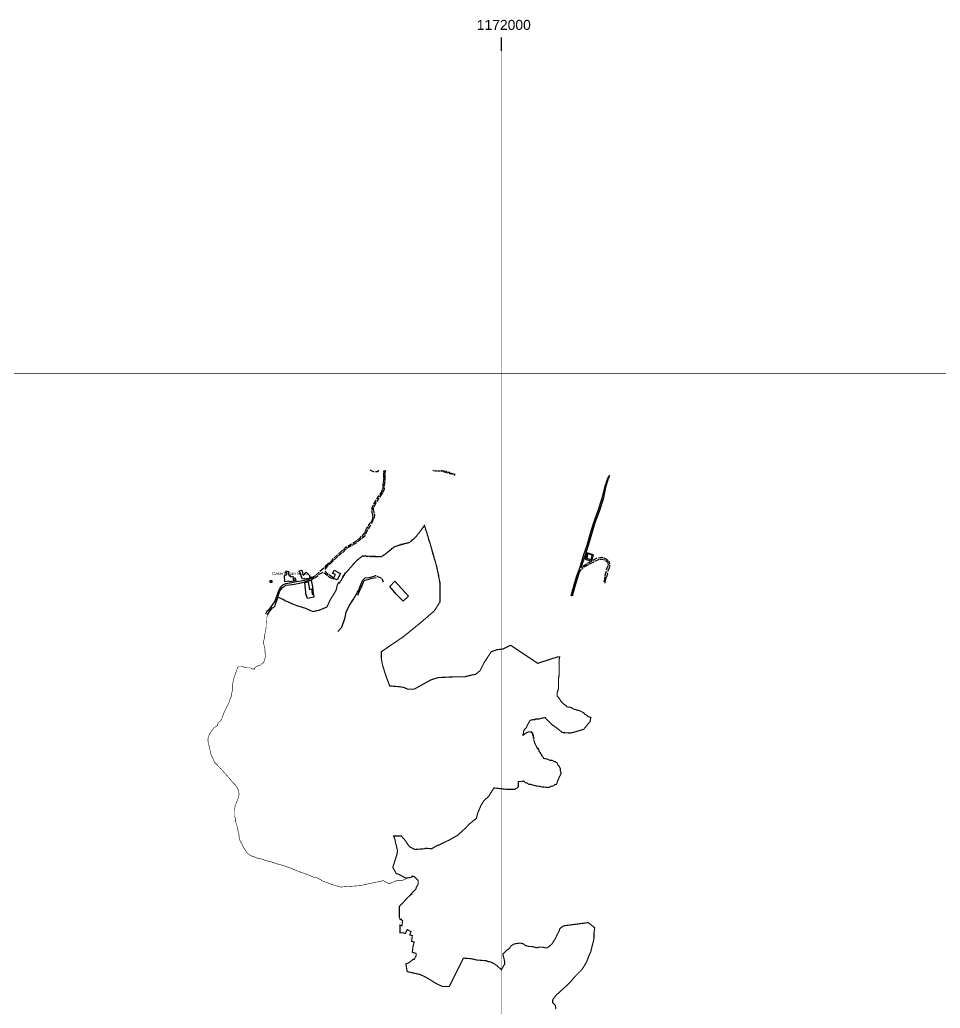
# Model space of a CAD drawing. Header units: millimetres. Extents: x -3588 to 75209, y -3737 to 38254.
# Drawn here: x 13614 to 15543, y 34418 to 36489 of the extents above; entities that cross this region are included whole.
import ezdxf

# ---------------------------------------------------------------- set-up
doc = ezdxf.new("R2010")
doc.units = ezdxf.units.MM
doc.layers.add('P', color=253, linetype='Continuous')
doc.layers.add('T', color=7, linetype='Continuous')

msp = doc.modelspace()

# ---------------------------------------------------------------- linework, layer by layer
at = {"layer": 'P'}
for points in [[(14623.292, 36423.662), (14623.292, 36451.892)], [(14356.542, 35541.505), (14355.118, 35541.505), (14351.181, 35544.05), (14348.349, 35545.458)], [(14365.857, 35545.458), (14363.312, 35541.505), (14359.071, 35541.505)], [(14375.443, 35516.955), (14376.867, 35521.18), (14376.867, 35527.966)], [(14376.867, 35541.505), (14378.276, 35545.458)], [(14376.867, 35529.374), (14376.867, 35534.735), (14376.867, 35540.097)], [(14379.396, 35536.144), (14379.396, 35541.505), (14380.82, 35545.458)], [(14379.396, 35523.725), (14379.396, 35527.966), (14379.396, 35534.735)], [(14489.213, 35542.913), (14485.26, 35542.913), (14481.019, 35544.05), (14479.899, 35545.458)], [(14494.575, 35542.913), (14490.622, 35542.913)], [(14500.224, 35542.913), (14497.391, 35542.913), (14495.983, 35542.913)], [(14504.177, 35542.913), (14498.816, 35544.05), (14497.391, 35545.458)], [(14510.946, 35538.688), (14506.993, 35540.097), (14502.768, 35541.505), (14501.344, 35541.505)], [(14509.538, 35541.505), (14506.993, 35542.913)], [(14514.899, 35540.097), (14510.946, 35540.097)], [(14516.308, 35537.28), (14514.899, 35537.28), (14513.779, 35538.688)], [(14525.91, 35536.144), (14516.308, 35538.688)], [(14521.669, 35536.144), (14517.716, 35537.28)], [(14525.91, 35534.735), (14523.093, 35534.735)], [(14849.697, 35534.735), (14845.744, 35527.966), (14838.974, 35509.05), (14833.325, 35485.892), (14825.419, 35460.206), (14815.817, 35434.52), (14807.639, 35407.426), (14802.262, 35387.101), (14795.492, 35367.897), (14787.314, 35340.802), (14780.529, 35323.294), (14775.168, 35304.394), (14768.398, 35281.237)], [(14849.697, 35530.494), (14846.864, 35527.966), (14841.503, 35509.05), (14836.142, 35484.484), (14827.964, 35458.798), (14818.65, 35434.52), (14810.456, 35406.018), (14805.095, 35387.101), (14798.325, 35366.776), (14790.131, 35342.211)], [(14374.035, 35504.809), (14375.443, 35507.641), (14375.443, 35514.411), (14375.443, 35515.819)], [(14375.443, 35499.447), (14378.276, 35506.217), (14378.276, 35509.05)], [(14378.276, 35511.578), (14378.276, 35514.411), (14379.396, 35521.18)], [(14361.904, 35484.484), (14365.857, 35489.845), (14367.265, 35492.678)], [(14361.904, 35479.123), (14363.312, 35480.531), (14367.265, 35487.316)], [(14368.673, 35494.086), (14371.506, 35498.039), (14372.626, 35500.856), (14374.035, 35503.4)], [(14368.673, 35488.725), (14374.035, 35496.631), (14375.443, 35498.039)], [(14352.302, 35461.614), (14352.302, 35462.751), (14352.302, 35466.992), (14355.118, 35472.353)], [(14355.118, 35473.761), (14356.542, 35475.17), (14360.495, 35481.939)], [(14356.542, 35455.981), (14356.542, 35457.39), (14355.118, 35462.751), (14355.118, 35466.992)], [(14356.542, 35468.4), (14359.071, 35473.761), (14360.495, 35477.714)], [(14351.181, 35437.065), (14353.71, 35443.834), (14353.71, 35448.075)], [(14353.71, 35449.196), (14353.71, 35450.604), (14352.302, 35457.39), (14352.302, 35460.206)], [(14356.542, 35443.834), (14357.951, 35450.604), (14356.542, 35453.437)], [(14337.626, 35416.74), (14340.171, 35422.101), (14342.987, 35426.342)], [(14344.396, 35427.751), (14345.532, 35430.279), (14349.757, 35435.656)], [(14344.396, 35422.101), (14348.349, 35427.751), (14349.757, 35430.279)], [(14351.181, 35433.112), (14352.302, 35435.656), (14355.118, 35442.426)], [(14321.254, 35399.232), (14326.616, 35401.777), (14329.432, 35406.018)], [(14330.857, 35406.018), (14331.977, 35407.426), (14334.793, 35411.379), (14337.626, 35414.195), (14337.626, 35415.332)], [(14330.857, 35401.777), (14333.385, 35404.593), (14337.626, 35408.546), (14337.626, 35409.955)], [(14338.746, 35411.379), (14340.171, 35414.195), (14342.987, 35420.965)], [(14291.327, 35377.499), (14298.097, 35384.269), (14299.521, 35384.269)], [(14299.521, 35381.452), (14309.107, 35387.101)], [(14300.93, 35385.693), (14309.107, 35391.054)], [(14310.532, 35388.221), (14319.846, 35393.871)], [(14311.652, 35392.462), (14319.846, 35397.824)], [(14321.254, 35395.007), (14328.024, 35400.64), (14329.432, 35400.64)], [(14272.411, 35361.127), (14279.197, 35366.776), (14280.605, 35367.897)], [(14272.411, 35357.174), (14280.605, 35363.944)], [(14282.013, 35369.305), (14288.783, 35376.091), (14290.207, 35377.499)], [(14282.013, 35365.368), (14288.783, 35372.138)], [(14290.207, 35373.546), (14291.327, 35373.546), (14298.097, 35380.316)], [(14811.864, 35354.358), (14815.817, 35367.897), (14802.262, 35372.138), (14798.325, 35358.583), (14811.864, 35354.358)], [(14806.215, 35358.583), (14802.262, 35359.991), (14805.095, 35370.729), (14813, 35367.897), (14810.456, 35357.174), (14806.215, 35358.583)], [(14814.409, 35355.766), (14815.817, 35357.174), (14824.011, 35361.127)], [(14826.54, 35361.127), (14833.325, 35362.536), (14836.142, 35361.127)], [(14837.55, 35361.127), (14841.503, 35359.991), (14846.864, 35355.766)], [(14254.919, 35345.043), (14252.086, 35340.802)], [(14257.448, 35342.211), (14253.495, 35338.258), (14253.495, 35336.85)], [(14254.919, 35345.043), (14263.097, 35351.813)], [(14257.448, 35342.211), (14261.688, 35347.572)], [(14263.097, 35347.572), (14269.882, 35354.358), (14271.003, 35355.766)], [(14264.233, 35353.221), (14268.458, 35355.766), (14271.003, 35359.991)], [(14790.131, 35342.211), (14790.131, 35340.802), (14791.539, 35342.211)], [(14791.539, 35342.211), (14792.676, 35342.211)], [(14792.676, 35339.666), (14795.492, 35340.802)], [(14794.084, 35343.619), (14802.262, 35348.98)], [(14796.901, 35342.211), (14806.215, 35347.572)], [(14803.686, 35350.405), (14806.215, 35351.813), (14813, 35355.766)], [(14807.639, 35348.98), (14817.225, 35353.221)], [(14818.65, 35354.358), (14825.419, 35357.174), (14827.964, 35358.583)], [(14829.372, 35358.583), (14833.325, 35358.583), (14840.095, 35357.174)], [(14841.503, 35355.766), (14845.744, 35353.221), (14846.864, 35347.572), (14846.864, 35346.452)], [(14846.864, 35345.043), (14844.336, 35339.666), (14842.911, 35335.441)], [(14849.697, 35342.211), (14848.289, 35338.258), (14845.744, 35332.897)], [(14848.289, 35354.358), (14849.697, 35348.98)], [(14849.697, 35346.452), (14849.697, 35343.619)], [(14229.233, 35321.886), (14226.4, 35319.341), (14218.222, 35315.117), (14203.259, 35312.572), (14193.945, 35311.164), (14180.39, 35308.331), (14170.787, 35306.923), (14164.018, 35304.394), (14160.065, 35300.153), (14155.824, 35292.247), (14153.295, 35284.069), (14147.934, 35270.514), (14143.693, 35263.745), (14139.74, 35258.367), (14135.499, 35252.734), (14131.546, 35248.781), (14128.73, 35243.42)], [(14132.971, 35241.996), (14136.924, 35248.781), (14143.693, 35256.959), (14147.934, 35259.504), (14150.463, 35266.273), (14154.704, 35279.828), (14158.657, 35292.247), (14164.018, 35299.017), (14166.834, 35301.561), (14172.196, 35304.394), (14184.343, 35305.802), (14200.714, 35308.331), (14216.798, 35312.572), (14224.992, 35315.117), (14230.353, 35319.341)], [(14178.981, 35311.164), (14178.981, 35312.572), (14169.379, 35311.164), (14168.259, 35324.719), (14173.62, 35326.127), (14173.62, 35330.08), (14170.787, 35330.08), (14172.196, 35334.033), (14177.573, 35332.897), (14176.149, 35330.08), (14177.573, 35324.719), (14180.39, 35324.719), (14180.39, 35321.886), (14185.751, 35323.294), (14187.159, 35312.572), (14178.981, 35311.164)], [(14188.584, 35315.117), (14187.159, 35317.933), (14191.112, 35319.341), (14192.52, 35313.708), (14188.584, 35312.572), (14188.584, 35315.117)], [(14211.437, 35317.933), (14206.076, 35316.525), (14199.306, 35334.033), (14204.667, 35335.441), (14207.484, 35324.719), (14214.269, 35331.488), (14221.039, 35324.719), (14221.039, 35320.478), (14223.584, 35321.886), (14224.992, 35319.341), (14218.222, 35316.525), (14218.222, 35317.933), (14211.437, 35316.525), (14211.437, 35317.933)], [(14231.762, 35323.294), (14229.233, 35321.886)], [(14230.353, 35319.341), (14233.17, 35320.478), (14238.547, 35324.719)], [(14241.364, 35331.488), (14233.17, 35324.719)], [(14239.955, 35326.127), (14241.364, 35327.247), (14246.725, 35330.08)], [(14250.678, 35339.666), (14242.772, 35332.897)], [(14246.725, 35330.08), (14249.558, 35331.488)], [(14250.678, 35330.08), (14253.495, 35328.656), (14258.872, 35324.719)], [(14253.495, 35334.033), (14254.919, 35331.488), (14260.28, 35327.247)], [(14260.28, 35323.294), (14264.233, 35320.478), (14269.882, 35317.933)], [(14261.688, 35326.127), (14267.05, 35323.294), (14271.003, 35320.478)], [(14283.422, 35330.08), (14285.966, 35328.656), (14279.197, 35315.117), (14271.003, 35317.933), (14275.244, 35326.127), (14269.882, 35328.656), (14272.411, 35335.441), (14283.422, 35330.08)], [(14280.605, 35206.707), (14288.783, 35216.31), (14295.568, 35236.634), (14298.097, 35247.357), (14303.746, 35260.912), (14313.06, 35274.467), (14321.254, 35289.431), (14325.207, 35294.792), (14326.616, 35300.153), (14329.432, 35306.923), (14331.977, 35313.708), (14337.626, 35319.341), (14345.532, 35320.478), (14356.542, 35323.294), (14359.071, 35324.719)], [(14360.495, 35319.341), (14351.181, 35317.933), (14342.987, 35315.117), (14336.218, 35313.708), (14334.793, 35312.572), (14333.385, 35309.755), (14329.432, 35299.017), (14325.207, 35290.839), (14321.254, 35282.645)], [(14359.071, 35324.719), (14360.495, 35324.719)], [(14361.904, 35323.294), (14365.857, 35321.886), (14370.082, 35319.341)], [(14785.89, 35331.488), (14783.362, 35321.886), (14778, 35304.394), (14771.215, 35281.237)], [(14790.131, 35335.441), (14788.723, 35335.441), (14785.89, 35331.488)], [(14792.676, 35339.666), (14791.539, 35336.85)], [(14840.095, 35321.886), (14838.974, 35316.525), (14837.55, 35311.164)], [(14842.911, 35332.897), (14840.095, 35324.719), (14840.095, 35323.294)], [(14842.911, 35319.341), (14841.503, 35316.525), (14840.095, 35311.164), (14840.095, 35308.331)], [(14845.744, 35330.08), (14844.336, 35323.294), (14842.911, 35320.478)], [(14138.332, 35311.164), (14138.332, 35313.708), (14142.285, 35313.708), (14142.285, 35309.755), (14138.332, 35309.755), (14138.332, 35311.164)], [(14229.233, 35285.478), (14227.809, 35301.561), (14224.992, 35313.708), (14211.437, 35311.164), (14211.437, 35309.755)], [(14215.678, 35279.828), (14215.678, 35282.645), (14214.269, 35282.645), (14211.437, 35309.755), (14218.222, 35311.164), (14221.039, 35294.792), (14224.992, 35296.2), (14226.4, 35285.478), (14229.233, 35285.478), (14230.353, 35278.692), (14216.798, 35275.875), (14215.678, 35279.828)], [(14271.003, 35316.525), (14272.411, 35317.933)], [(14371.506, 35317.933), (14372.626, 35317.933), (14375.443, 35311.164)], [(14402.553, 35285.478), (14388.998, 35301.561), (14399.721, 35312.572), (14428.239, 35281.237), (14417.517, 35270.514), (14402.553, 35285.478)]]:
    msp.add_lwpolyline(points, dxfattribs=at)
for points, const_width in [([(14623.292, 27097.434), (14623.292, 36423.662)], 1.2), ([(11399.857, 35747.297), (26600.487, 35747.297)], 1.2), ([(14008.19, 34981.727), (14008.19, 34983.135), (14011.022, 34991.329), (14013.551, 34995.282), (14016.384, 34999.523), (14020.336, 35004.885), (14024.561, 35007.701), (14028.514, 35010.246), (14028.514, 35013.062), (14029.923, 35015.607), (14032.755, 35018.424), (14035.3, 35021.256), (14039.525, 35030.57), (14040.661, 35034.795), (14043.478, 35040.173), (14046.311, 35046.942), (14051.672, 35056.256), (14053.08, 35061.906), (14057.033, 35071.22), (14057.033, 35075.445), (14059.85, 35084.759), (14059.85, 35095.77), (14060.986, 35103.675), (14062.394, 35109.325), (14067.755, 35124), (14070.572, 35132.194), (14073.405, 35133.602), (14078.766, 35133.602), (14084.127, 35132.194), (14089.489, 35130.786), (14097.682, 35130.786), (14101.635, 35128.241), (14105.86, 35128.241), (14105.86, 35130.786), (14107.285, 35132.194), (14109.813, 35133.602), (14112.646, 35135.011), (14118.007, 35136.419), (14121.96, 35140.372), (14124.777, 35141.796), (14126.185, 35145.733), (14127.609, 35149.974), (14128.73, 35156.744), (14127.609, 35163.529), (14127.609, 35170.299), (14126.185, 35177.068), (14124.777, 35181.021), (14124.777, 35186.383), (14126.185, 35191.76), (14126.185, 35198.529), (14128.73, 35206.707), (14130.138, 35216.31), (14130.138, 35221.671), (14130.138, 35224.503), (14131.546, 35229.865), (14131.546, 35236.634), (14132.971, 35239.179), (14134.379, 35244.828), (14136.924, 35248.781), (14141.149, 35254.142), (14147.934, 35259.504), (14150.463, 35266.273), (14151.871, 35270.514), (14154.704, 35278.692), (14158.657, 35277.284), (14168.259, 35273.059), (14168.259, 35271.922), (14176.149, 35269.106), (14181.798, 35266.273), (14195.353, 35260.912), (14212.845, 35255.551), (14227.809, 35248.781), (14241.364, 35251.598), (14257.448, 35258.367), (14264.233, 35273.059), (14276.652, 35293.383), (14279.197, 35304.394), (14282.013, 35309.755), (14283.422, 35308.331), (14292.736, 35323.294), (14291.327, 35323.294), (14319.846, 35355.766), (14331.977, 35365.368), (14371.506, 35363.944), (14378.276, 35367.897), (14398.6, 35384.269), (14410.731, 35388.221), (14431.056, 35393.871), (14443.203, 35404.593), (14462.119, 35428.871), (14474.25, 35389.63), (14487.805, 35342.211), (14494.575, 35306.923), (14494.575, 35275.875), (14494.575, 35269.106), (14482.444, 35250.189), (14453.925, 35225.624), (14417.517, 35195.985), (14387.59, 35175.66), (14371.506, 35164.65), (14371.506, 35149.974), (14374.035, 35136.419), (14380.82, 35114.686), (14388.998, 35092.953), (14406.506, 35091.545), (14417.517, 35090.136), (14426.831, 35086.183), (14440.37, 35086.183), (14449.972, 35091.545), (14474.25, 35105.084), (14478.491, 35106.508), (14490.622, 35110.461), (14521.669, 35111.869), (14544.826, 35111.869), (14562.318, 35116.094), (14569.104, 35117.231), (14578.69, 35125.408), (14586.884, 35141.796), (14601.847, 35164.65), (14613.978, 35168.891), (14626.125, 35170.299), (14642.497, 35178.205), (14699.23, 35140.372), (14741.288, 35153.927), (14745.241, 35153.927), (14744.12, 35147.158), (14744.12, 35140.372), (14744.12, 35133.602), (14744.12, 35116.094), (14742.712, 35107.916), (14742.712, 35102.555), (14742.712, 35099.723), (14742.712, 35094.361), (14742.712, 35087.592), (14741.288, 35082.23), (14739.879, 35079.398), (14739.879, 35077.989), (14739.879, 35076.581), (14739.879, 35075.445), (14739.879, 35071.22), (14742.712, 35068.675), (14744.12, 35067.267), (14746.665, 35063.026), (14748.073, 35060.497), (14750.89, 35057.665), (14753.435, 35055.12), (14757.676, 35052.304), (14760.204, 35049.487), (14764.445, 35048.351), (14766.99, 35048.351), (14771.215, 35046.942), (14772.351, 35045.534), (14775.168, 35044.11), (14776.576, 35044.11), (14780.529, 35042.701), (14784.77, 35041.581), (14785.89, 35041.581), (14788.723, 35040.173), (14791.539, 35038.748), (14794.084, 35037.34), (14795.492, 35037.34), (14795.492, 35035.932), (14796.901, 35034.795), (14798.325, 35033.387), (14800.854, 35031.979), (14802.262, 35030.57), (14803.686, 35029.162), (14806.215, 35028.026), (14807.639, 35028.026), (14809.047, 35026.618), (14810.456, 35026.618), (14809.047, 35018.424), (14795.492, 35002.052), (14778, 34996.691), (14766.99, 34994.146), (14750.89, 34995.282), (14737.351, 35006.293), (14734.518, 35007.701), (14731.702, 35010.246), (14730.565, 35010.246), (14729.157, 35011.654), (14727.749, 35013.062), (14726.34, 35014.471), (14724.916, 35015.607), (14723.796, 35017.015), (14722.387, 35018.424), (14720.963, 35019.848), (14719.555, 35021.256), (14718.146, 35022.377), (14715.602, 35025.209), (14715.602, 35026.618), (14707.424, 35025.209), (14702.063, 35023.785), (14699.23, 35023.785), (14695.277, 35023.785), (14693.869, 35022.377), (14689.916, 35022.377), (14684.267, 35021.256), (14681.738, 35018.424), (14680.314, 35015.607), (14678.905, 35013.062), (14677.497, 35010.246), (14676.377, 35008.837), (14676.377, 35007.701), (14674.952, 35004.885), (14673.544, 35003.46), (14672.136, 35002.052), (14670.727, 35000.932), (14670.727, 34999.523), (14669.591, 34998.099), (14669.591, 34996.691), (14669.591, 34994.146), (14669.591, 34992.738), (14668.183, 34991.329), (14668.183, 34989.921), (14669.591, 34989.921), (14670.727, 34991.329), (14672.136, 34992.738), (14673.544, 34994.146), (14674.952, 34994.146), (14676.377, 34995.282), (14677.497, 34995.282), (14678.905, 34996.691), (14680.314, 34996.691), (14681.738, 34996.691), (14683.146, 34996.691), (14684.267, 34996.691), (14685.691, 34996.691), (14685.691, 34995.282), (14687.099, 34995.282), (14687.099, 34994.146), (14688.508, 34994.146), (14688.508, 34992.738), (14688.508, 34991.329), (14688.508, 34989.921), (14689.916, 34989.921), (14689.916, 34988.513), (14689.916, 34987.376), (14689.916, 34985.968), (14689.916, 34984.56), (14691.052, 34984.56), (14691.052, 34983.135), (14691.052, 34981.727), (14691.052, 34980.607), (14691.052, 34979.199), (14691.052, 34977.774), (14692.46, 34976.366), (14692.46, 34974.958), (14692.46, 34973.821), (14693.869, 34972.413), (14693.869, 34971.005), (14695.277, 34968.188), (14696.701, 34967.052), (14696.701, 34965.643), (14697.822, 34964.235), (14697.822, 34962.811), (14699.23, 34961.402), (14700.638, 34961.402), (14700.638, 34960.282), (14702.063, 34958.874), (14702.063, 34956.041), (14703.471, 34954.633), (14704.591, 34953.497), (14704.591, 34952.088), (14706.016, 34950.68), (14707.424, 34949.272), (14707.424, 34946.727), (14708.832, 34945.319), (14710.241, 34943.91), (14711.377, 34942.486), (14711.377, 34941.078), (14718.146, 34939.957), (14724.916, 34937.125), (14729.157, 34937.125), (14731.702, 34935.716), (14734.518, 34934.308), (14735.927, 34934.308), (14737.351, 34933.172), (14739.879, 34931.764), (14741.288, 34927.539), (14744.12, 34924.994), (14745.241, 34922.161), (14746.665, 34919.633), (14746.665, 34915.392), (14748.073, 34911.439), (14748.073, 34910.031), (14746.665, 34907.214), (14746.665, 34906.078), (14745.241, 34903.261), (14744.12, 34901.837), (14742.712, 34896.475), (14741.288, 34895.067), (14739.879, 34891.114), (14739.879, 34889.706), (14738.471, 34886.889), (14734.518, 34885.753), (14733.11, 34884.345), (14730.565, 34882.936), (14729.157, 34882.936), (14727.749, 34882.936), (14724.916, 34881.512), (14722.387, 34880.104), (14706.016, 34881.512), (14702.063, 34882.936), (14697.822, 34882.936), (14692.46, 34884.345), (14687.099, 34885.753), (14684.267, 34886.889), (14680.314, 34886.889), (14676.377, 34889.706), (14673.544, 34889.706), (14670.727, 34892.522), (14669.591, 34893.659), (14665.366, 34892.522), (14658.581, 34892.522), (14658.581, 34888.297), (14658.581, 34885.753), (14658.581, 34884.345), (14658.581, 34881.512), (14656.052, 34878.983), (14653.219, 34877.575), (14651.811, 34876.151), (14647.858, 34876.151), (14646.45, 34876.151), (14634.303, 34876.151), (14622.172, 34877.575), (14608.617, 34878.983), (14607.209, 34878.983), (14596.198, 34861.187), (14586.884, 34853.009), (14580.114, 34842.287), (14573.329, 34825.915), (14570.512, 34815.177), (14556.957, 34804.454), (14546.235, 34793.443), (14531.271, 34779.888), (14514.899, 34770.574), (14492.03, 34759.564), (14485.26, 34757.035), (14477.066, 34751.674), (14464.936, 34752.794), (14462.119, 34751.674), (14441.794, 34750.249), (14431.056, 34755.627), (14426.831, 34760.988), (14421.47, 34769.166), (14413.276, 34778.48), (14407.914, 34778.48), (14397.192, 34778.48), (14399.721, 34771.71), (14405.37, 34747.433), (14403.961, 34739.239), (14395.768, 34713.553), (14395.768, 34712.145), (14402.553, 34700.014), (14409.323, 34697.469), (14421.47, 34690.7), (14422.878, 34690.7), (14428.239, 34690.7), (14414.684, 34685.05), (14403.961, 34685.05), (14387.59, 34678.265), (14375.443, 34685.05), (14364.72, 34682.506), (14326.616, 34674.328), (14285.966, 34671.495), (14267.05, 34677.145), (14245.317, 34685.05), (14245.317, 34686.459), (14237.123, 34690.7), (14230.353, 34691.82), (14221.039, 34696.061), (14197.898, 34704.239), (14181.798, 34711.024), (14166.834, 34716.386), (14151.871, 34720.339), (14139.74, 34724.564), (14128.73, 34727.108), (14121.96, 34729.925), (14109.813, 34732.469), (14107.285, 34733.878), (14103.044, 34735.302), (14099.091, 34736.71), (14094.85, 34739.239), (14090.897, 34742.072), (14088.08, 34746.024), (14082.719, 34754.202), (14081.311, 34757.035), (14080.174, 34759.564), (14078.766, 34763.805), (14075.949, 34766.349), (14074.525, 34771.71), (14073.405, 34775.951), (14073.405, 34781.313), (14071.996, 34785.266), (14070.572, 34792.035), (14069.164, 34798.805), (14067.755, 34803.046), (14066.635, 34806.999), (14065.211, 34811.224), (14066.635, 34811.224), (14063.803, 34820.538), (14063.803, 34824.779), (14063.803, 34832.685), (14065.211, 34842.287), (14071.996, 34858.659), (14073.405, 34866.564), (14073.405, 34867.973), (14071.996, 34872.198), (14071.996, 34874.742), (14069.164, 34880.104), (14065.211, 34885.753), (14060.986, 34889.706), (14055.625, 34896.475), (14028.514, 34926.402), (14021.745, 34933.172), (14013.551, 34952.088), (14013.551, 34953.497), (14012.431, 34958.874), (14011.022, 34965.643), (14009.598, 34971.005), (14008.19, 34977.774), (14008.19, 34981.727)], 1.2), ([(14151.871, 35270.514), (14154.704, 35278.692), (14158.657, 35277.284), (14168.259, 35273.059), (14168.259, 35271.922), (14176.149, 35269.106), (14181.798, 35266.273), (14195.353, 35260.912), (14212.845, 35255.551), (14227.809, 35248.781), (14241.364, 35251.598), (14257.448, 35258.367), (14264.233, 35273.059), (14276.652, 35293.383), (14279.197, 35304.394), (14282.013, 35309.755), (14283.422, 35308.331), (14292.736, 35323.294), (14291.327, 35323.294), (14319.846, 35355.766), (14331.977, 35365.368), (14371.506, 35363.944), (14378.276, 35367.897), (14398.6, 35384.269), (14410.731, 35388.221), (14431.056, 35393.871), (14443.203, 35404.593), (14462.119, 35428.871), (14474.25, 35389.63), (14487.805, 35342.211), (14494.575, 35306.923), (14494.575, 35275.875), (14494.575, 35269.106), (14482.444, 35250.189), (14453.925, 35225.624), (14417.517, 35195.985), (14387.59, 35175.66), (14371.506, 35164.65), (14371.506, 35149.974), (14374.035, 35136.419), (14380.82, 35114.686), (14388.998, 35092.953), (14406.506, 35091.545), (14417.517, 35090.136), (14426.831, 35086.183), (14440.37, 35086.183), (14449.972, 35091.545), (14474.25, 35105.084), (14478.491, 35106.508), (14490.622, 35110.461), (14521.669, 35111.869), (14544.826, 35111.869), (14562.318, 35116.094), (14569.104, 35117.231), (14578.69, 35125.408), (14586.884, 35141.796), (14601.847, 35164.65), (14613.978, 35168.891), (14626.125, 35170.299), (14642.497, 35178.205), (14699.23, 35140.372), (14741.288, 35153.927), (14745.241, 35153.927), (14744.12, 35147.158), (14744.12, 35140.372), (14744.12, 35133.602), (14744.12, 35116.094), (14742.712, 35107.916), (14742.712, 35102.555), (14742.712, 35099.723), (14742.712, 35094.361), (14742.712, 35087.592), (14741.288, 35082.23), (14739.879, 35079.398), (14739.879, 35077.989), (14739.879, 35076.581), (14739.879, 35075.445), (14739.879, 35071.22), (14742.712, 35068.675), (14744.12, 35067.267), (14746.665, 35063.026), (14748.073, 35060.497), (14750.89, 35057.665), (14753.435, 35055.12), (14757.676, 35052.304), (14760.204, 35049.487), (14764.445, 35048.351), (14766.99, 35048.351), (14771.215, 35046.942), (14772.351, 35045.534), (14775.168, 35044.11), (14776.576, 35044.11), (14780.529, 35042.701), (14784.77, 35041.581), (14785.89, 35041.581), (14788.723, 35040.173), (14791.539, 35038.748), (14794.084, 35037.34), (14795.492, 35037.34), (14795.492, 35035.932), (14796.901, 35034.795), (14798.325, 35033.387), (14800.854, 35031.979), (14802.262, 35030.57), (14803.686, 35029.162), (14806.215, 35028.026), (14807.639, 35028.026), (14809.047, 35026.618), (14810.456, 35026.618), (14809.047, 35018.424), (14795.492, 35002.052), (14778, 34996.691), (14766.99, 34994.146), (14750.89, 34995.282), (14737.351, 35006.293), (14734.518, 35007.701), (14731.702, 35010.246), (14730.565, 35010.246), (14729.157, 35011.654), (14727.749, 35013.062), (14726.34, 35014.471), (14724.916, 35015.607), (14723.796, 35017.015), (14722.387, 35018.424), (14720.963, 35019.848), (14719.555, 35021.256), (14718.146, 35022.377), (14715.602, 35025.209), (14715.602, 35026.618), (14707.424, 35025.209), (14702.063, 35023.785), (14699.23, 35023.785), (14695.277, 35023.785), (14693.869, 35022.377), (14689.916, 35022.377), (14684.267, 35021.256), (14681.738, 35018.424), (14680.314, 35015.607), (14678.905, 35013.062), (14677.497, 35010.246), (14676.377, 35008.837), (14676.377, 35007.701), (14674.952, 35004.885), (14673.544, 35003.46), (14672.136, 35002.052), (14670.727, 35000.932), (14670.727, 34999.523), (14669.591, 34998.099), (14669.591, 34996.691), (14669.591, 34994.146), (14669.591, 34992.738), (14668.183, 34991.329), (14668.183, 34989.921), (14669.591, 34989.921), (14670.727, 34991.329), (14672.136, 34992.738), (14673.544, 34994.146), (14674.952, 34994.146), (14676.377, 34995.282), (14677.497, 34995.282), (14678.905, 34996.691), (14680.314, 34996.691), (14681.738, 34996.691), (14683.146, 34996.691), (14684.267, 34996.691), (14685.691, 34996.691), (14685.691, 34995.282), (14687.099, 34995.282), (14687.099, 34994.146), (14688.508, 34994.146), (14688.508, 34992.738), (14688.508, 34991.329), (14688.508, 34989.921), (14689.916, 34989.921), (14689.916, 34988.513), (14689.916, 34987.376), (14689.916, 34985.968), (14689.916, 34984.56), (14691.052, 34984.56), (14691.052, 34983.135), (14691.052, 34981.727), (14691.052, 34980.607), (14691.052, 34979.199), (14691.052, 34977.774), (14692.46, 34976.366), (14692.46, 34974.958), (14692.46, 34973.821), (14693.869, 34972.413), (14693.869, 34971.005), (14695.277, 34968.188), (14696.701, 34967.052), (14696.701, 34965.643), (14697.822, 34964.235), (14697.822, 34962.811), (14699.23, 34961.402), (14700.638, 34961.402), (14700.638, 34960.282), (14702.063, 34958.874), (14702.063, 34956.041), (14703.471, 34954.633), (14704.591, 34953.497), (14704.591, 34952.088), (14706.016, 34950.68), (14707.424, 34949.272), (14707.424, 34946.727), (14708.832, 34945.319), (14710.241, 34943.91), (14711.377, 34942.486), (14711.377, 34941.078), (14718.146, 34939.957), (14724.916, 34937.125), (14729.157, 34937.125), (14731.702, 34935.716), (14734.518, 34934.308), (14735.927, 34934.308), (14737.351, 34933.172), (14739.879, 34931.764), (14741.288, 34927.539), (14744.12, 34924.994), (14745.241, 34922.161), (14746.665, 34919.633), (14746.665, 34915.392), (14748.073, 34911.439), (14748.073, 34910.031), (14746.665, 34907.214), (14746.665, 34906.078), (14745.241, 34903.261), (14744.12, 34901.837), (14742.712, 34896.475), (14741.288, 34895.067), (14739.879, 34891.114), (14739.879, 34889.706), (14738.471, 34886.889), (14734.518, 34885.753), (14733.11, 34884.345), (14730.565, 34882.936), (14729.157, 34882.936), (14727.749, 34882.936), (14724.916, 34881.512), (14722.387, 34880.104), (14706.016, 34881.512), (14702.063, 34882.936), (14697.822, 34882.936), (14692.46, 34884.345), (14687.099, 34885.753), (14684.267, 34886.889), (14680.314, 34886.889), (14676.377, 34889.706), (14673.544, 34889.706), (14670.727, 34892.522), (14669.591, 34893.659), (14665.366, 34892.522), (14658.581, 34892.522), (14658.581, 34888.297), (14658.581, 34885.753), (14658.581, 34884.345), (14658.581, 34881.512), (14656.052, 34878.983), (14653.219, 34877.575), (14651.811, 34876.151), (14647.858, 34876.151), (14646.45, 34876.151), (14634.303, 34876.151), (14622.172, 34877.575), (14608.617, 34878.983), (14607.209, 34878.983), (14596.198, 34861.187), (14586.884, 34853.009), (14580.114, 34842.287), (14573.329, 34825.915), (14570.512, 34815.177), (14556.957, 34804.454), (14546.235, 34793.443), (14531.271, 34779.888), (14514.899, 34770.574), (14492.03, 34759.564), (14485.26, 34757.035), (14477.066, 34751.674), (14464.936, 34752.794), (14462.119, 34751.674), (14441.794, 34750.249), (14431.056, 34755.627), (14426.831, 34760.988), (14421.47, 34769.166), (14413.276, 34778.48), (14407.914, 34778.48), (14397.192, 34778.48), (14399.721, 34771.71), (14405.37, 34747.433), (14403.961, 34739.239), (14395.768, 34713.553), (14395.768, 34712.145), (14402.553, 34700.014), (14409.323, 34697.469), (14421.47, 34690.7), (14422.878, 34690.7), (14428.239, 34690.7), (14433.6, 34691.82), (14436.417, 34693.228), (14436.417, 34694.653), (14440.37, 34693.228), (14443.203, 34690.7), (14446.019, 34687.867), (14447.156, 34686.459), (14448.564, 34685.05), (14448.564, 34683.914), (14448.564, 34682.506), (14448.564, 34678.265), (14448.564, 34677.145), (14446.019, 34672.904), (14444.611, 34670.375), (14444.611, 34668.951), (14443.203, 34666.134), (14440.37, 34663.589), (14436.417, 34659.364), (14432.48, 34655.411), (14433.6, 34655.411), (14428.239, 34651.17), (14409.323, 34630.846), (14409.323, 34624.076), (14409.323, 34607.976), (14410.731, 34603.751), (14413.276, 34603.751), (14413.276, 34602.615), (14416.092, 34601.207), (14414.684, 34590.196), (14410.731, 34591.605), (14410.731, 34584.835), (14410.731, 34575.521), (14417.517, 34575.521), (14421.47, 34574.113), (14425.695, 34582.29), (14433.6, 34578.066), (14431.056, 34571.28), (14436.417, 34569.872), (14435.009, 34557.741), (14440.37, 34556.316), (14437.841, 34547.002), (14436.417, 34534.871), (14444.611, 34532.055), (14444.611, 34528.102), (14440.37, 34519.908), (14437.841, 34519.908), (14436.417, 34518.5), (14429.647, 34513.138), (14422.878, 34510.306), (14425.695, 34494.222), (14437.841, 34491.405), (14451.381, 34488.573), (14460.695, 34484.62), (14470.297, 34479.259), (14481.019, 34472.489), (14490.622, 34467.128), (14500.224, 34462.887), (14508.13, 34462.887), (14513.779, 34462.887), (14524.501, 34484.62), (14543.418, 34522.453), (14559.79, 34521.316), (14571.92, 34518.5), (14590.837, 34517.091), (14592.245, 34517.091), (14593.654, 34515.667), (14600.439, 34514.547), (14611.162, 34508.897), (14623.292, 34498.175), (14626.125, 34503.536), (14630.078, 34510.306), (14630.078, 34514.547), (14628.942, 34519.908), (14627.533, 34525.269), (14626.125, 34530.631), (14630.078, 34534.871), (14634.303, 34538.824), (14639.664, 34542.777), (14643.617, 34548.427), (14650.403, 34552.38), (14659.989, 34553.788), (14663.942, 34553.788), (14669.591, 34552.38), (14672.136, 34549.547), (14674.952, 34548.427), (14680.314, 34547.002), (14687.099, 34547.002), (14692.46, 34545.594), (14696.701, 34544.186), (14702.063, 34545.594), (14708.832, 34545.594), (14715.602, 34544.186), (14719.555, 34544.186), (14724.916, 34548.427), (14729.157, 34552.38), (14735.927, 34563.102), (14739.879, 34571.28), (14744.12, 34579.474), (14745.241, 34583.427), (14748.073, 34586.243), (14753.435, 34590.196), (14775.168, 34593.029), (14805.095, 34596.966), (14811.864, 34591.605), (14818.65, 34586.243), (14817.225, 34575.521), (14817.225, 34564.51), (14815.817, 34557.741), (14813, 34547.002), (14810.456, 34535.992), (14806.215, 34526.678), (14803.686, 34519.908), (14800.854, 34513.138), (14796.901, 34506.353), (14791.539, 34498.175), (14778, 34484.62), (14769.806, 34475.018), (14757.676, 34462.887), (14738.471, 34445.379), (14731.702, 34437.201), (14730.565, 34434.368), (14730.565, 34429.007), (14735.927, 34423.646), (14737.351, 34415.468)], 2.417), ([(14452.805, 35416.74), (14459.574, 35426.342)], 2.417), ([(14459.574, 35427.751), (14462.119, 35428.871)], 2.417), ([(14462.119, 35427.751), (14463.527, 35423.51)], 2.417), ([(14463.527, 35422.101), (14467.48, 35412.787)], 2.417), ([(14437.841, 35399.232), (14443.203, 35404.593), (14446.019, 35407.426)], 2.417), ([(14446.019, 35408.546), (14448.564, 35411.379)], 2.417), ([(14449.972, 35412.787), (14451.381, 35415.332)], 2.417), ([(14467.48, 35409.955), (14468.889, 35407.426)], 2.417), ([(14468.889, 35406.018), (14470.297, 35401.777)], 2.417), ([(14391.831, 35380.316), (14394.359, 35381.452)], 2.417), ([(14395.768, 35382.86), (14398.6, 35384.269), (14406.506, 35387.101)], 2.417), ([(14407.914, 35388.221), (14410.731, 35388.221)], 2.417), ([(14412.155, 35389.63), (14416.092, 35389.63)], 2.417), ([(14417.517, 35391.054), (14428.239, 35392.462)], 2.417), ([(14429.647, 35393.871), (14431.056, 35393.871), (14432.48, 35395.007)], 2.417), ([(14433.6, 35396.415), (14436.417, 35399.232)], 2.417), ([(14470.297, 35400.64), (14474.25, 35389.63)], 2.417), ([(14474.25, 35388.221), (14475.658, 35385.693)], 2.417), ([(14475.658, 35382.86), (14477.066, 35380.316)], 2.417), ([(14325.207, 35359.991), (14328.024, 35362.536)], 2.417), ([(14329.432, 35362.536), (14331.977, 35365.368)], 2.417), ([(14334.793, 35365.368), (14344.396, 35363.944)], 2.417), ([(14346.94, 35363.944), (14349.757, 35363.944)], 2.417), ([(14352.302, 35363.944), (14355.118, 35363.944)], 2.417), ([(14356.542, 35363.944), (14367.265, 35363.944)], 2.417), ([(14370.082, 35363.944), (14371.506, 35363.944), (14372.626, 35363.944)], 2.417), ([(14374.035, 35365.368), (14376.867, 35367.897)], 2.417), ([(14378.276, 35367.897), (14386.181, 35374.682)], 2.417), ([(14387.59, 35376.091), (14390.406, 35378.907)], 2.417), ([(14477.066, 35378.907), (14479.899, 35367.897)], 2.417), ([(14481.019, 35366.776), (14481.019, 35362.536)], 2.417), ([(14482.444, 35361.127), (14482.444, 35358.583)], 2.417), ([(14300.93, 35334.033), (14307.699, 35342.211)], 2.417), ([(14309.107, 35343.619), (14311.652, 35346.452)], 2.417), ([(14311.652, 35347.572), (14314.469, 35350.405)], 2.417), ([(14315.893, 35351.813), (14319.846, 35355.766), (14324.071, 35358.583)], 2.417), ([(14483.852, 35355.766), (14486.669, 35346.452)], 2.417), ([(14486.669, 35345.043), (14487.805, 35342.211), (14487.805, 35340.802)], 2.417), ([(14487.805, 35339.666), (14489.213, 35335.441)], 2.417), ([(14288.783, 35317.933), (14292.736, 35323.294), (14291.327, 35323.294), (14292.736, 35326.127)], 2.417), ([(14294.144, 35327.247), (14295.568, 35330.08)], 2.417), ([(14296.977, 35330.08), (14299.521, 35332.897)], 2.417), ([(14489.213, 35334.033), (14492.03, 35323.294)], 2.417), ([(14492.03, 35321.886), (14492.03, 35319.341)], 2.417), ([(14283.422, 35308.331), (14284.558, 35311.164)], 2.417), ([(14285.966, 35312.572), (14288.783, 35315.117)], 2.417), ([(14493.454, 35316.525), (14493.454, 35313.708)], 2.417), ([(14494.575, 35311.164), (14494.575, 35306.923), (14494.575, 35301.561)], 2.417)]:
    msp.add_lwpolyline(points, dxfattribs=dict(at, const_width=const_width))

# ---------------------------------------------------------------- texts
at = {"layer": 'T', "attachment_point": 1}
for s, insert, char_height in [('{\\fArial|b0|i0|c0|p18;1172000}', (14571.52, 36488.701), 20.80483), ('{\\fArial|b0|i0|c0|p18;Caserío San Isidro}', (14142.621, 35331.632), 6.40149)]:
    msp.add_mtext(s, dxfattribs=dict(at, insert=insert, char_height=char_height))

doc.saveas('drawing.dxf')
